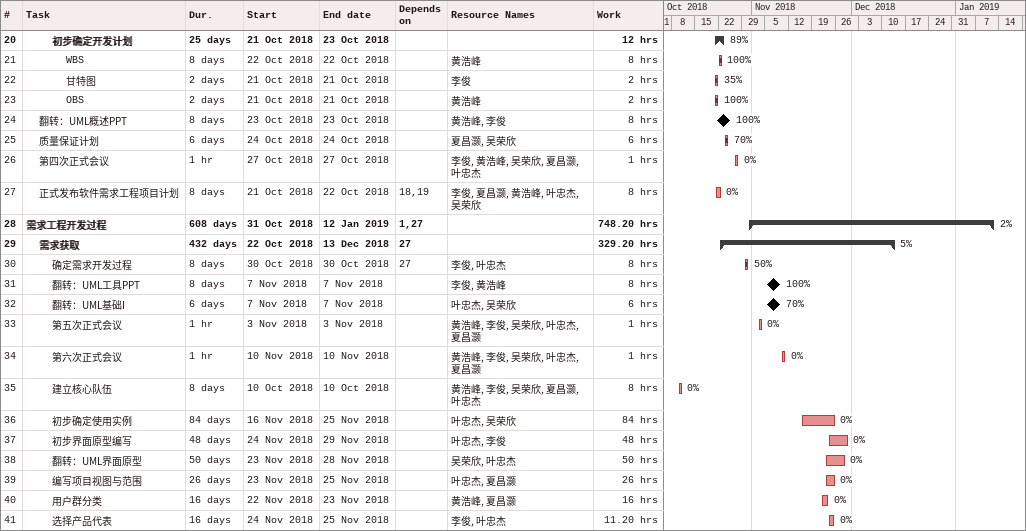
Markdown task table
| ID | Level | Task | Duration | Start | Finish | Predecessors | Resources | % complete | Work (h) |
|---|---|---|---|---|---|---|---|---|---|
| 20 | 3 | **初步确定开发计划** | 25d | 2018-10-21 | 2018-10-23 |  |  | 89 | 12 |
| 21 | 4 | WBS | 8d | 2018-10-22 | 2018-10-22 |  | 黄浩峰 | 100 | 8 |
| 22 | 4 | 甘特图 | 2d | 2018-10-21 | 2018-10-21 |  | 李俊 | 35 | 2 |
| 23 | 4 | OBS | 2d | 2018-10-21 | 2018-10-21 |  | 黄浩峰 | 100 | 2 |
| 24 | 2 | 翻转：UML概述PPT | 8d | 2018-10-23 | 2018-10-23 |  | 黄浩峰, 李俊 | 100 | 8 |
| 25 | 2 | 质量保证计划 | 6d | 2018-10-24 | 2018-10-24 |  | 夏昌灏, 吴荣欣 | 70 | 6 |
| 26 | 2 | 第四次正式会议 | 1h | 2018-10-27 | 2018-10-27 |  | 李俊, 黄浩峰, 吴荣欣, 夏昌灏, 叶忠杰 | 0 | 1 |
| 27 | 2 | 正式发布软件需求工程项目计划 | 8d | 2018-10-21 | 2018-10-22 | 18, 19 | 李俊, 夏昌灏, 黄浩峰, 叶忠杰, 吴荣欣 | 0 | 8 |
| 28 | 1 | **需求工程开发过程** | 608d | 2018-10-31 | 2019-01-12 | 1, 27 |  | 2 | 748.20 |
| 29 | 2 | **需求获取** | 432d | 2018-10-22 | 2018-12-13 | 27 |  | 5 | 329.20 |
| 30 | 3 | 确定需求开发过程 | 8d | 2018-10-30 | 2018-10-30 | 27 | 李俊, 叶忠杰 | 50 | 8 |
| 31 | 3 | 翻转：UML工具PPT | 8d | 2018-11-07 | 2018-11-07 |  | 李俊, 黄浩峰 | 100 | 8 |
| 32 | 3 | 翻转：UML基础I | 6d | 2018-11-07 | 2018-11-07 |  | 叶忠杰, 吴荣欣 | 70 | 6 |
| 33 | 3 | 第五次正式会议 | 1h | 2018-11-03 | 2018-11-03 |  | 黄浩峰, 李俊, 吴荣欣, 叶忠杰, 夏昌灏 | 0 | 1 |
| 34 | 3 | 第六次正式会议 | 1h | 2018-11-10 | 2018-11-10 |  | 黄浩峰, 李俊, 吴荣欣, 叶忠杰, 夏昌灏 | 0 | 1 |
| 35 | 3 | 建立核心队伍 | 8d | 2018-10-10 | 2018-10-10 |  | 黄浩峰, 李俊, 吴荣欣, 夏昌灏, 叶忠杰 | 0 | 8 |
| 36 | 3 | 初步确定使用实例 | 84d | 2018-11-16 | 2018-11-25 |  | 叶忠杰, 吴荣欣 | 0 | 84 |
| 37 | 3 | 初步界面原型编写 | 48d | 2018-11-24 | 2018-11-29 |  | 叶忠杰, 李俊 | 0 | 48 |
| 38 | 3 | 翻转：UML界面原型 | 50d | 2018-11-23 | 2018-11-28 |  | 吴荣欣, 叶忠杰 | 0 | 50 |
| 39 | 3 | 编写项目视图与范围 | 26d | 2018-11-23 | 2018-11-25 |  | 叶忠杰, 夏昌灏 | 0 | 26 |
| 40 | 3 | 用户群分类 | 16d | 2018-11-22 | 2018-11-23 |  | 黄浩峰, 夏昌灏 | 0 | 16 |
| 41 | 3 | 选择产品代表 | 16d | 2018-11-24 | 2018-11-25 |  | 李俊, 叶忠杰 | 0 | 11.20 |
